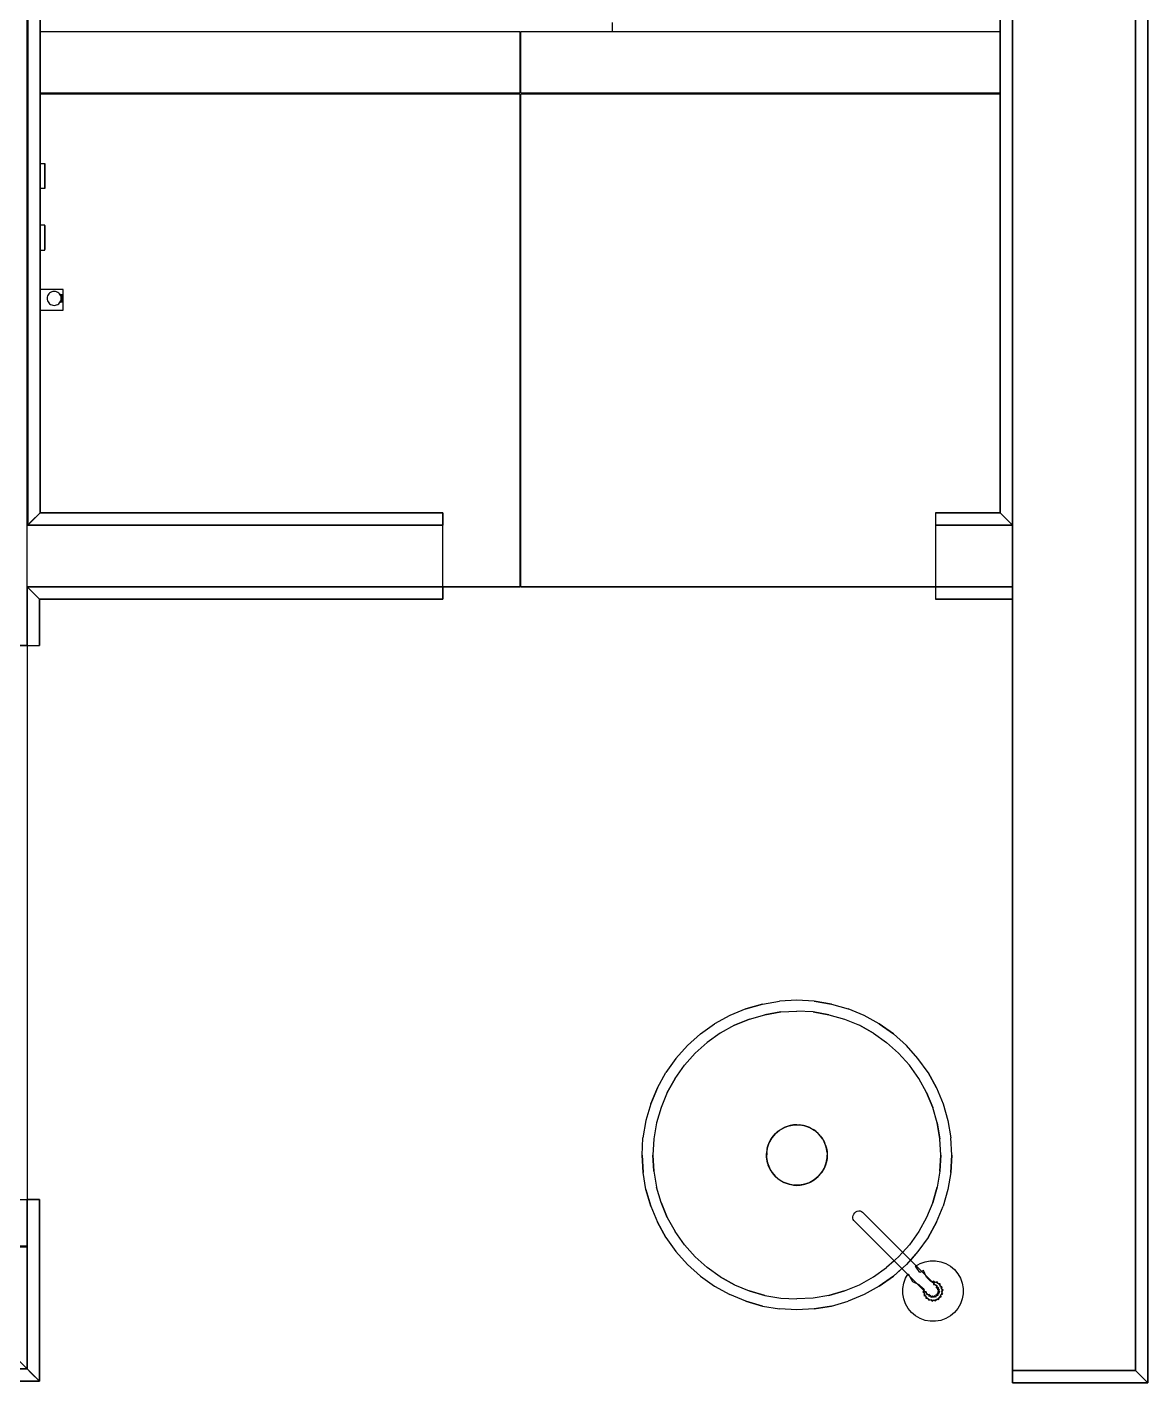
# Model space of a CAD drawing. Header units: metres. Extents: x 62 to 334, y -352 to -102.
# Drawn here: x 164 to 200.4, y -200.4 to -156.37 of the extents above; entities that cross this region are included whole.
import ezdxf

# ---------------------------------------------------------------- set-up
doc = ezdxf.new("R2010")
doc.units = ezdxf.units.M

msp = doc.modelspace()

# ---------------------------------------------------------------- linework, layer by layer
for p, q in [((164.002, -176.448), (164.002, -135.996)), ((164.022, -172.548), (164.023, -136)), ((164.423, -136), (164.422, -172.148)), ((196.004, -200), (196.004, -136)), ((200.004, -136), (200.004, -200)), ((195.604, -172.148), (195.604, -136.4)), ((196.004, -136.4), (196.004, -172.548)), ((200.004, -200), (200.004, -136.401)), ((200.404, -136.401), (200.404, -200.4)), ((164.003, -137.121), (164.003, -164.889)), ((183.003, -156.224), (183.003, -156.516)), ((164.003, -156.516), (164.023, -156.516)), ((164.423, -156.516), (180.002, -156.516)), ((180.002, -156.516), (180.002, -158.506)), ((180.042, -156.516), (195.604, -156.516)), ((180.042, -158.506), (180.042, -156.516)), ((164.003, -158.506), (164.023, -158.506)), ((164.423, -158.506), (180.002, -158.506)), ((180.002, -158.51), (180.002, -158.506)), ((180.042, -158.506), (195.604, -158.506)), ((180.042, -158.51), (180.042, -158.506)), ((164.023, -158.51), (164.003, -158.51)), ((164.023, -158.546), (164.003, -158.546)), ((180.002, -158.51), (164.423, -158.51)), ((180.002, -158.546), (164.423, -158.546)), ((180.002, -158.546), (180.002, -174.545)), ((195.604, -158.51), (180.042, -158.51)), ((180.042, -174.545), (180.042, -158.546)), ((195.604, -158.546), (180.042, -158.546)), ((183.003, -158.51), (183.003, -158.546)), ((164.002, -160.801), (164.023, -160.801)), ((164.423, -160.801), (164.576, -160.801)), ((164.576, -160.801), (164.576, -160.804)), ((164.576, -160.804), (164.576, -160.815)), ((164.576, -160.815), (164.576, -160.919)), ((164.576, -160.919), (164.576, -160.815)), ((164.576, -160.919), (164.576, -161.099)), ((164.576, -161.099), (164.576, -160.919)), ((164.576, -161.099), (164.576, -161.307)), ((164.576, -161.307), (164.576, -161.099)), ((164.576, -161.307), (164.576, -161.488)), ((164.576, -161.488), (164.576, -161.307)), ((164.576, -161.488), (164.576, -161.602)), ((164.576, -161.575), (164.576, -161.488)), ((164.576, -161.488), (164.576, -161.575)), ((164.576, -161.523), (164.576, -161.592)), ((164.023, -161.606), (164.002, -161.606)), ((164.576, -161.606), (164.423, -161.606)), ((164.576, -161.602), (164.576, -161.606)), ((164.023, -162.804), (164.002, -162.804)), ((164.576, -162.804), (164.423, -162.804)), ((164.576, -162.807), (164.576, -162.804)), ((164.576, -162.817), (164.576, -162.807)), ((164.576, -162.922), (164.576, -162.817)), ((164.576, -162.817), (164.576, -162.922)), ((164.576, -163.491), (164.576, -162.817)), ((164.576, -163.102), (164.576, -162.922)), ((164.576, -162.922), (164.576, -163.102)), ((164.576, -163.102), (164.576, -163.154)), ((164.576, -163.259), (164.576, -163.102)), ((164.576, -163.31), (164.576, -163.102)), ((164.576, -163.102), (164.576, -163.491)), ((164.576, -163.259), (164.576, -163.154)), ((164.576, -163.154), (164.576, -163.259)), ((164.576, -163.31), (164.576, -163.259)), ((164.576, -163.491), (164.576, -163.31)), ((164.576, -163.36), (164.576, -163.31)), ((164.002, -163.609), (164.023, -163.609)), ((164.423, -163.609), (164.576, -163.609)), ((164.576, -163.491), (164.576, -163.36)), ((164.576, -163.36), (164.576, -163.451)), ((164.576, -163.451), (164.576, -163.36)), ((164.576, -163.451), (164.576, -163.491)), ((164.576, -163.491), (164.576, -163.525)), ((164.576, -163.605), (164.576, -163.491)), ((164.576, -163.525), (164.576, -163.578)), ((164.576, -163.595), (164.576, -163.525)), ((164.576, -163.525), (164.576, -163.578)), ((164.576, -163.578), (164.576, -163.595)), ((164.576, -163.609), (164.576, -163.605)), ((164.023, -164.889), (164.002, -164.889)), ((165.178, -164.889), (164.423, -164.889)), ((164.668, -165.101), (164.657, -165.139)), ((164.684, -165.065), (164.668, -165.101)), ((164.707, -165.033), (164.684, -165.065)), ((164.734, -165.006), (164.707, -165.033)), ((164.766, -164.984), (164.734, -165.006)), ((164.801, -164.967), (164.766, -164.984)), ((164.84, -164.956), (164.801, -164.967)), ((164.881, -164.952), (164.84, -164.956)), ((164.922, -164.956), (164.881, -164.952)), ((164.96, -164.967), (164.922, -164.956)), ((164.996, -164.984), (164.96, -164.967)), ((165.027, -165.006), (164.996, -164.984)), ((165.055, -165.033), (165.027, -165.006)), ((165.077, -165.065), (165.055, -165.033)), ((165.094, -165.101), (165.077, -165.065)), ((165.14, -165.067), (165.082, -165.058)), ((165.082, -165.058), (165.082, -165.106)), ((165.082, -165.106), (165.14, -165.097)), ((165.105, -165.139), (165.094, -165.101)), ((165.14, -165.097), (165.14, -165.067)), ((165.178, -165.559), (165.178, -164.889)), ((164.657, -165.139), (164.653, -165.18)), ((164.653, -165.18), (164.657, -165.221)), ((164.657, -165.221), (164.668, -165.259)), ((164.668, -165.259), (164.684, -165.295)), ((164.684, -165.295), (164.707, -165.326)), ((164.707, -165.326), (164.734, -165.354)), ((164.734, -165.354), (164.766, -165.376)), ((164.766, -165.376), (164.801, -165.393)), ((164.801, -165.393), (164.84, -165.404)), ((164.84, -165.404), (164.881, -165.407)), ((164.881, -165.407), (164.922, -165.404)), ((164.922, -165.404), (164.96, -165.393)), ((164.96, -165.393), (164.996, -165.376)), ((164.996, -165.376), (165.027, -165.354)), ((165.027, -165.354), (165.055, -165.326)), ((165.055, -165.326), (165.077, -165.295)), ((165.077, -165.295), (165.094, -165.259)), ((165.14, -165.263), (165.082, -165.254)), ((165.082, -165.254), (165.082, -165.301)), ((165.082, -165.301), (165.14, -165.293)), ((165.094, -165.122), (165.094, -165.169)), ((165.153, -165.13), (165.094, -165.122)), ((165.094, -165.169), (165.153, -165.16)), ((165.153, -165.196), (165.094, -165.188)), ((165.094, -165.188), (165.094, -165.235)), ((165.094, -165.259), (165.105, -165.221)), ((165.094, -165.235), (165.153, -165.227)), ((165.108, -165.18), (165.105, -165.139)), ((165.105, -165.221), (165.108, -165.18)), ((165.14, -165.293), (165.14, -165.263)), ((165.153, -165.16), (165.153, -165.13)), ((165.153, -165.227), (165.153, -165.196)), ((164.002, -165.559), (164.023, -165.559)), ((164.003, -165.559), (164.003, -172.548)), ((164.423, -165.559), (165.178, -165.559)), ((164.422, -172.148), (164.022, -172.548)), ((164.022, -172.548), (164.422, -172.148)), ((164.422, -172.148), (177.504, -172.148)), ((177.504, -172.148), (177.504, -172.548)), ((193.504, -172.148), (195.604, -172.148)), ((193.504, -172.148), (193.504, -172.548)), ((196.004, -172.548), (195.604, -172.148)), ((195.604, -172.148), (196.004, -172.548)), ((164.002, -174.548), (164.002, -172.548)), ((164.002, -172.548), (177.504, -172.548)), ((177.504, -172.548), (164.022, -172.548)), ((177.504, -174.548), (177.504, -172.548)), ((193.504, -172.548), (196.002, -172.548)), ((193.504, -172.548), (193.504, -174.548)), ((196.004, -172.548), (193.504, -172.548)), ((196.002, -172.548), (196.002, -174.548)), ((177.504, -174.548), (164.002, -174.548)), ((164.002, -174.548), (164.002, -174.548)), ((164.402, -174.948), (164.002, -174.548)), ((164.002, -174.548), (177.504, -174.548)), ((164.002, -176.448), (164.002, -174.548)), ((164.002, -174.548), (164.402, -174.948)), ((177.504, -174.545), (180.002, -174.545)), ((193.504, -174.548), (177.504, -174.548)), ((177.504, -174.548), (177.504, -174.948)), ((180.002, -174.548), (180.002, -174.545)), ((180.042, -174.548), (180.042, -174.545)), ((180.042, -174.545), (193.504, -174.545)), ((180.042, -174.545), (180.042, -174.548)), ((196.002, -174.548), (193.504, -174.548)), ((193.504, -174.548), (196.004, -174.548)), ((193.504, -174.548), (193.504, -174.948)), ((196.002, -174.545), (196.004, -174.545)), ((196.004, -174.548), (196.002, -174.548)), ((196.003, -174.546), (196.003, -174.548)), ((196.004, -174.548), (196.004, -174.948)), ((177.504, -174.948), (164.402, -174.948)), ((164.402, -174.948), (164.402, -176.448)), ((196.004, -174.948), (193.504, -174.948)), ((164.002, -176.448), (162.002, -176.448)), ((164.002, -176.448), (164.402, -176.448)), ((164.003, -176.448), (164.003, -194.448)), ((164.402, -176.448), (164.402, -176.448)), ((187.884, -188.097), (188.44, -188.002)), ((187.884, -188.097), (188.44, -188.002)), ((189.003, -187.97), (188.44, -188.002)), ((189.003, -187.97), (188.44, -188.002)), ((189.567, -188.002), (189.003, -187.97)), ((189.567, -188.002), (189.003, -187.97)), ((189.567, -188.002), (190.123, -188.097)), ((190.123, -188.097), (189.567, -188.002)), ((187.343, -188.253), (186.821, -188.469)), ((187.343, -188.253), (186.821, -188.469)), ((187.343, -188.253), (187.884, -188.097)), ((187.884, -188.097), (187.343, -188.253)), ((187.46, -188.588), (187.963, -188.443)), ((187.46, -188.588), (187.963, -188.443)), ((187.963, -188.443), (188.48, -188.354)), ((188.48, -188.354), (187.963, -188.443)), ((188.48, -188.354), (189.003, -188.325)), ((188.48, -188.354), (189.003, -188.325)), ((189.527, -188.355), (189.003, -188.325)), ((189.527, -188.355), (189.003, -188.325)), ((190.044, -188.443), (189.527, -188.355)), ((189.527, -188.355), (190.044, -188.443)), ((190.044, -188.443), (190.548, -188.587)), ((190.044, -188.443), (190.548, -188.587)), ((190.123, -188.097), (190.665, -188.252)), ((190.123, -188.097), (190.665, -188.252)), ((191.186, -188.469), (190.665, -188.252)), ((191.186, -188.469), (190.665, -188.252)), ((185.868, -189.068), (186.327, -188.741)), ((185.868, -189.068), (186.327, -188.741)), ((186.821, -188.469), (186.327, -188.741)), ((186.821, -188.469), (186.327, -188.741)), ((186.975, -188.788), (186.516, -189.041)), ((186.975, -188.788), (186.516, -189.041)), ((186.975, -188.788), (187.46, -188.588)), ((187.46, -188.588), (186.975, -188.788)), ((190.548, -188.587), (191.032, -188.788)), ((190.548, -188.587), (191.032, -188.788)), ((191.032, -188.788), (191.491, -189.042)), ((191.491, -189.042), (191.032, -188.788)), ((191.679, -188.742), (191.186, -188.469)), ((191.679, -188.742), (191.186, -188.469)), ((191.679, -188.742), (192.14, -189.068)), ((192.14, -189.068), (191.679, -188.742)), ((185.447, -189.444), (185.868, -189.068)), ((185.868, -189.068), (185.447, -189.444)), ((186.516, -189.041), (186.089, -189.345)), ((186.516, -189.041), (186.089, -189.345)), ((191.491, -189.042), (191.918, -189.345)), ((191.491, -189.042), (191.918, -189.345)), ((192.14, -189.068), (192.56, -189.443)), ((192.14, -189.068), (192.56, -189.443)), ((185.447, -189.444), (185.071, -189.864)), ((185.447, -189.444), (185.071, -189.864)), ((185.349, -190.085), (185.698, -189.695)), ((185.349, -190.085), (185.698, -189.695)), ((186.089, -189.345), (185.698, -189.695)), ((185.698, -189.695), (186.089, -189.345)), ((192.309, -189.694), (191.918, -189.345)), ((192.309, -189.694), (191.918, -189.345)), ((192.658, -190.085), (192.309, -189.694)), ((192.658, -190.085), (192.309, -189.694)), ((192.936, -189.864), (192.56, -189.443)), ((192.936, -189.864), (192.56, -189.443)), ((185.071, -189.864), (184.744, -190.324)), ((185.071, -189.864), (184.744, -190.324)), ((185.045, -190.513), (185.349, -190.085)), ((185.045, -190.513), (185.349, -190.085)), ((192.962, -190.513), (192.658, -190.085)), ((192.962, -190.513), (192.658, -190.085)), ((193.262, -190.324), (192.936, -189.864)), ((193.262, -190.324), (192.936, -189.864)), ((184.472, -190.818), (184.744, -190.324)), ((184.472, -190.818), (184.744, -190.324)), ((184.792, -190.972), (185.045, -190.513)), ((185.045, -190.513), (184.792, -190.972)), ((193.215, -190.972), (192.962, -190.513)), ((193.215, -190.972), (192.962, -190.513)), ((193.262, -190.324), (193.535, -190.818)), ((193.535, -190.818), (193.262, -190.324)), ((184.257, -191.339), (184.472, -190.818)), ((184.472, -190.818), (184.257, -191.339)), ((184.792, -190.972), (184.591, -191.456)), ((184.792, -190.972), (184.591, -191.456)), ((193.215, -190.972), (193.416, -191.456)), ((193.416, -191.456), (193.215, -190.972)), ((193.535, -190.818), (193.751, -191.339)), ((193.535, -190.818), (193.751, -191.339)), ((184.257, -191.339), (184.1, -191.881)), ((184.257, -191.339), (184.1, -191.881)), ((184.591, -191.456), (184.446, -191.96)), ((184.591, -191.456), (184.446, -191.96)), ((193.561, -191.96), (193.416, -191.456)), ((193.561, -191.96), (193.416, -191.456)), ((193.751, -191.339), (193.907, -191.881)), ((193.751, -191.339), (193.907, -191.881)), ((184.1, -191.881), (184.005, -192.437)), ((184.1, -191.881), (184.005, -192.437)), ((184.446, -191.96), (184.358, -192.477)), ((184.446, -191.96), (184.358, -192.477)), ((193.649, -192.477), (193.561, -191.96)), ((193.561, -191.96), (193.649, -192.477)), ((193.907, -191.881), (194.001, -192.437)), ((193.907, -191.881), (194.001, -192.437)), ((188.169, -192.476), (188.233, -192.386)), ((188.233, -192.386), (188.169, -192.476)), ((188.307, -192.304), (188.197, -192.435)), ((188.307, -192.304), (188.197, -192.435)), ((188.233, -192.386), (188.307, -192.304)), ((188.233, -192.386), (188.307, -192.304)), ((188.307, -192.304), (188.439, -192.193)), ((188.307, -192.304), (188.439, -192.193)), ((188.307, -192.304), (188.389, -192.23)), ((188.307, -192.304), (188.389, -192.23)), ((188.389, -192.23), (188.479, -192.166)), ((188.389, -192.23), (188.479, -192.166)), ((188.439, -192.193), (188.587, -192.108)), ((188.439, -192.193), (188.587, -192.108)), ((188.479, -192.166), (188.576, -192.112)), ((188.576, -192.112), (188.479, -192.166)), ((188.576, -192.112), (188.678, -192.07)), ((188.576, -192.112), (188.678, -192.07)), ((188.749, -192.049), (188.587, -192.108)), ((188.749, -192.049), (188.587, -192.108)), ((188.678, -192.07), (188.784, -192.039)), ((188.678, -192.07), (188.784, -192.039)), ((188.918, -192.019), (188.749, -192.049)), ((188.749, -192.049), (188.918, -192.019)), ((188.893, -192.021), (188.784, -192.039)), ((188.893, -192.021), (188.784, -192.039)), ((188.893, -192.021), (189.004, -192.015)), ((189.004, -192.015), (188.893, -192.021)), ((188.918, -192.019), (189.089, -192.019)), ((188.918, -192.019), (189.089, -192.019)), ((189.004, -192.015), (189.114, -192.021)), ((189.004, -192.015), (189.114, -192.021)), ((189.258, -192.049), (189.089, -192.019)), ((189.258, -192.049), (189.089, -192.019)), ((189.114, -192.021), (189.223, -192.039)), ((189.114, -192.021), (189.223, -192.039)), ((189.329, -192.07), (189.223, -192.039)), ((189.329, -192.07), (189.223, -192.039)), ((189.42, -192.107), (189.258, -192.049)), ((189.258, -192.049), (189.42, -192.107)), ((189.329, -192.07), (189.431, -192.112)), ((189.431, -192.112), (189.329, -192.07)), ((189.42, -192.107), (189.568, -192.193)), ((189.42, -192.107), (189.568, -192.193)), ((189.431, -192.112), (189.528, -192.166)), ((189.431, -192.112), (189.528, -192.166)), ((189.618, -192.23), (189.528, -192.166)), ((189.618, -192.23), (189.528, -192.166)), ((189.7, -192.304), (189.568, -192.193)), ((189.7, -192.304), (189.568, -192.193)), ((189.7, -192.304), (189.618, -192.23)), ((189.7, -192.304), (189.618, -192.23)), ((189.774, -192.386), (189.7, -192.304)), ((189.774, -192.386), (189.7, -192.304)), ((189.81, -192.435), (189.7, -192.304)), ((189.7, -192.304), (189.81, -192.435)), ((189.774, -192.386), (189.838, -192.476)), ((189.838, -192.476), (189.774, -192.386)), ((183.974, -193), (184.005, -192.437)), ((183.974, -193), (184.005, -192.437)), ((184.358, -192.477), (184.329, -193)), ((184.358, -192.477), (184.329, -193)), ((188.023, -192.914), (188.052, -192.745)), ((188.023, -192.914), (188.052, -192.745)), ((188.043, -192.781), (188.024, -192.89)), ((188.043, -192.781), (188.024, -192.89)), ((188.043, -192.781), (188.074, -192.675)), ((188.074, -192.675), (188.043, -192.781)), ((188.052, -192.745), (188.111, -192.584)), ((188.052, -192.745), (188.111, -192.584)), ((188.074, -192.675), (188.116, -192.573)), ((188.074, -192.675), (188.116, -192.573)), ((188.197, -192.435), (188.111, -192.584)), ((188.197, -192.435), (188.111, -192.584)), ((188.116, -192.573), (188.169, -192.476)), ((188.116, -192.573), (188.169, -192.476)), ((189.81, -192.435), (189.896, -192.584)), ((189.81, -192.435), (189.896, -192.584)), ((189.838, -192.476), (189.891, -192.573)), ((189.838, -192.476), (189.891, -192.573)), ((189.934, -192.675), (189.891, -192.573)), ((189.934, -192.675), (189.891, -192.573)), ((189.955, -192.745), (189.896, -192.584)), ((189.955, -192.745), (189.896, -192.584)), ((189.934, -192.675), (189.964, -192.781)), ((189.964, -192.781), (189.934, -192.675)), ((189.985, -192.914), (189.955, -192.745)), ((189.955, -192.745), (189.985, -192.914)), ((189.964, -192.781), (189.983, -192.89)), ((189.964, -192.781), (189.983, -192.89)), ((193.678, -193), (193.649, -192.477)), ((193.678, -193), (193.649, -192.477)), ((194.033, -193), (194.001, -192.437)), ((194.033, -193), (194.001, -192.437)), ((184.006, -193.563), (183.974, -193)), ((183.974, -193), (184.006, -193.563)), ((184.329, -193), (184.359, -193.523)), ((184.359, -193.523), (184.329, -193)), ((188.018, -193), (188.024, -192.89)), ((188.018, -193), (188.024, -192.89)), ((188.025, -193.11), (188.018, -193)), ((188.025, -193.11), (188.018, -193)), ((188.023, -192.914), (188.022, -193.086)), ((188.022, -193.086), (188.023, -192.914)), ((188.022, -193.086), (188.052, -193.255)), ((188.022, -193.086), (188.052, -193.255)), ((188.025, -193.11), (188.043, -193.219)), ((188.043, -193.219), (188.025, -193.11)), ((188.043, -193.219), (188.073, -193.326)), ((188.043, -193.219), (188.073, -193.326)), ((188.052, -193.255), (188.111, -193.416)), ((188.111, -193.416), (188.052, -193.255)), ((189.896, -193.416), (189.955, -193.255)), ((189.955, -193.255), (189.896, -193.416)), ((189.964, -193.219), (189.934, -193.325)), ((189.964, -193.219), (189.934, -193.325)), ((189.955, -193.255), (189.985, -193.086)), ((189.955, -193.255), (189.985, -193.086)), ((189.983, -193.11), (189.964, -193.219)), ((189.983, -193.11), (189.964, -193.219)), ((189.983, -192.89), (189.989, -193)), ((189.983, -192.89), (189.989, -193)), ((189.989, -193), (189.983, -193.11)), ((189.983, -193.11), (189.989, -193)), ((189.985, -192.914), (189.985, -193.086)), ((189.985, -192.914), (189.985, -193.086)), ((193.678, -193), (193.649, -193.524)), ((193.649, -193.524), (193.678, -193)), ((194.033, -193), (194.002, -193.563)), ((194.002, -193.563), (194.033, -193)), ((184.1, -194.119), (184.006, -193.563)), ((184.1, -194.119), (184.006, -193.563)), ((184.359, -193.523), (184.446, -194.04)), ((184.359, -193.523), (184.446, -194.04)), ((188.116, -193.428), (188.073, -193.326)), ((188.116, -193.428), (188.073, -193.326)), ((188.197, -193.565), (188.111, -193.416)), ((188.197, -193.565), (188.111, -193.416)), ((188.116, -193.428), (188.169, -193.524)), ((188.169, -193.524), (188.116, -193.428)), ((188.169, -193.524), (188.233, -193.614)), ((188.169, -193.524), (188.233, -193.614)), ((188.197, -193.565), (188.307, -193.697)), ((188.307, -193.697), (188.197, -193.565)), ((188.307, -193.697), (188.233, -193.614)), ((188.307, -193.697), (188.233, -193.614)), ((188.307, -193.697), (188.389, -193.77)), ((188.307, -193.697), (188.389, -193.77)), ((188.307, -193.697), (188.439, -193.807)), ((188.307, -193.697), (188.439, -193.807)), ((189.569, -193.807), (189.7, -193.696)), ((189.7, -193.696), (189.569, -193.807)), ((189.7, -193.696), (189.618, -193.77)), ((189.7, -193.696), (189.618, -193.77)), ((189.7, -193.696), (189.81, -193.565)), ((189.7, -193.696), (189.81, -193.565)), ((189.7, -193.696), (189.774, -193.614)), ((189.7, -193.696), (189.774, -193.614)), ((189.774, -193.614), (189.838, -193.524)), ((189.774, -193.614), (189.838, -193.524)), ((189.896, -193.416), (189.81, -193.565)), ((189.896, -193.416), (189.81, -193.565)), ((189.838, -193.524), (189.891, -193.428)), ((189.838, -193.524), (189.891, -193.428)), ((189.934, -193.325), (189.891, -193.428)), ((189.934, -193.325), (189.891, -193.428)), ((193.649, -193.524), (193.561, -194.04)), ((193.649, -193.524), (193.561, -194.04)), ((194.002, -193.563), (193.907, -194.119)), ((194.002, -193.563), (193.907, -194.119)), ((184.256, -194.661), (184.1, -194.119)), ((184.1, -194.119), (184.256, -194.661)), ((184.591, -194.544), (184.446, -194.04)), ((184.591, -194.544), (184.446, -194.04)), ((188.479, -193.834), (188.389, -193.77)), ((188.479, -193.834), (188.389, -193.77)), ((188.439, -193.807), (188.587, -193.893)), ((188.439, -193.807), (188.587, -193.893)), ((188.576, -193.888), (188.479, -193.834)), ((188.479, -193.834), (188.576, -193.888)), ((188.678, -193.93), (188.576, -193.888)), ((188.678, -193.93), (188.576, -193.888)), ((188.587, -193.893), (188.749, -193.951)), ((188.749, -193.951), (188.587, -193.893)), ((188.784, -193.961), (188.678, -193.93)), ((188.784, -193.961), (188.678, -193.93)), ((188.749, -193.951), (188.918, -193.981)), ((188.749, -193.951), (188.918, -193.981)), ((188.893, -193.979), (188.784, -193.961)), ((188.893, -193.979), (188.784, -193.961)), ((189.004, -193.985), (188.893, -193.979)), ((188.893, -193.979), (189.004, -193.985)), ((189.089, -193.981), (188.918, -193.981)), ((189.089, -193.981), (188.918, -193.981)), ((189.004, -193.985), (189.114, -193.979)), ((189.004, -193.985), (189.114, -193.979)), ((189.089, -193.981), (189.259, -193.951)), ((189.259, -193.951), (189.089, -193.981)), ((189.223, -193.961), (189.114, -193.979)), ((189.114, -193.979), (189.223, -193.961)), ((189.329, -193.93), (189.223, -193.961)), ((189.329, -193.93), (189.223, -193.961)), ((189.259, -193.951), (189.42, -193.893)), ((189.259, -193.951), (189.42, -193.893)), ((189.431, -193.888), (189.329, -193.93)), ((189.431, -193.888), (189.329, -193.93)), ((189.569, -193.807), (189.42, -193.893)), ((189.569, -193.807), (189.42, -193.893)), ((189.528, -193.834), (189.431, -193.888)), ((189.528, -193.834), (189.431, -193.888)), ((189.618, -193.77), (189.528, -193.834)), ((189.618, -193.77), (189.528, -193.834)), ((193.561, -194.04), (193.416, -194.544)), ((193.416, -194.544), (193.561, -194.04)), ((193.907, -194.119), (193.751, -194.661)), ((193.907, -194.119), (193.751, -194.661)), ((162.002, -194.448), (164.002, -194.448)), ((164.002, -195.99), (164.002, -194.448)), ((164.002, -194.448), (164.402, -194.448)), ((164.002, -199.948), (164.002, -194.448)), ((164.402, -194.448), (164.402, -200.348)), ((164.402, -194.448), (164.402, -194.448)), ((164.402, -194.448), (164.402, -200.348)), ((184.792, -195.028), (184.591, -194.544)), ((184.591, -194.544), (184.792, -195.028)), ((193.416, -194.544), (193.215, -195.028)), ((193.416, -194.544), (193.215, -195.028)), ((184.256, -194.661), (184.472, -195.182)), ((184.256, -194.661), (184.472, -195.182)), ((184.792, -195.028), (185.046, -195.487)), ((184.792, -195.028), (185.046, -195.487)), ((190.819, -195.008), (190.83, -194.963)), ((190.82, -195.053), (190.819, -195.008)), ((190.83, -194.963), (190.852, -194.919)), ((190.852, -194.919), (190.884, -194.88)), ((190.884, -194.88), (190.923, -194.849)), ((190.923, -194.849), (190.966, -194.827)), ((190.966, -194.827), (191.012, -194.816)), ((191.012, -194.816), (191.056, -194.817)), ((191.056, -194.817), (191.097, -194.83)), ((191.097, -194.83), (191.13, -194.853)), ((191.13, -194.853), (193.56, -197.283)), ((193.215, -195.028), (192.962, -195.487)), ((193.215, -195.028), (192.962, -195.487)), ((193.535, -195.182), (193.751, -194.661)), ((193.535, -195.182), (193.751, -194.661)), ((184.745, -195.676), (184.472, -195.182)), ((184.472, -195.182), (184.745, -195.676)), ((185.349, -195.915), (185.046, -195.487)), ((185.349, -195.915), (185.046, -195.487)), ((190.833, -195.093), (190.82, -195.053)), ((190.857, -195.127), (190.833, -195.093)), ((193.269, -197.539), (190.857, -195.127)), ((192.962, -195.487), (192.658, -195.915)), ((192.962, -195.487), (192.658, -195.915)), ((193.535, -195.182), (193.263, -195.676)), ((193.263, -195.676), (193.535, -195.182)), ((184.745, -195.676), (185.071, -196.136)), ((184.745, -195.676), (185.071, -196.136)), ((185.349, -195.915), (185.698, -196.306)), ((185.698, -196.306), (185.349, -195.915)), ((192.309, -196.305), (192.658, -195.915)), ((192.438, -196.161), (192.658, -195.915)), ((193.263, -195.676), (192.936, -196.136)), ((193.263, -195.676), (192.936, -196.136)), ((162.002, -195.948), (164.002, -195.948)), ((164.002, -195.99), (162.002, -195.99)), ((164.002, -195.948), (164.002, -199.948)), ((185.447, -196.557), (185.071, -196.136)), ((185.447, -196.557), (185.071, -196.136)), ((185.698, -196.306), (186.089, -196.655)), ((185.698, -196.306), (186.089, -196.655)), ((191.918, -196.655), (192.309, -196.305)), ((192.936, -196.136), (192.56, -196.556)), ((192.936, -196.136), (192.689, -196.412)), ((196.004, -195.997), (196.004, -195.997)), ((196.004, -199.997), (196.004, -195.997)), ((185.447, -196.557), (185.868, -196.932)), ((185.868, -196.932), (185.447, -196.557)), ((186.517, -196.958), (186.089, -196.655)), ((186.517, -196.958), (186.089, -196.655)), ((191.491, -196.959), (191.918, -196.655)), ((191.491, -196.959), (191.918, -196.655)), ((192.165, -196.434), (191.918, -196.655)), ((192.139, -196.932), (192.56, -196.556)), ((192.139, -196.932), (192.416, -196.685)), ((192.859, -196.614), (193.007, -196.527)), ((193, -196.816), (192.859, -196.614)), ((193.112, -196.752), (193, -196.816)), ((193.007, -196.527), (193.168, -196.468)), ((193.211, -196.964), (193.112, -196.752)), ((193.168, -196.468), (193.337, -196.438)), ((193.337, -196.438), (193.509, -196.438)), ((193.509, -196.438), (193.678, -196.468)), ((193.678, -196.468), (193.839, -196.527)), ((193.839, -196.527), (193.988, -196.613)), ((193.988, -196.613), (194.119, -196.723)), ((194.119, -196.723), (194.23, -196.854)), ((185.868, -196.932), (186.328, -197.258)), ((185.868, -196.932), (186.328, -197.258)), ((186.517, -196.958), (186.975, -197.212)), ((186.975, -197.212), (186.517, -196.958)), ((186.975, -197.212), (187.459, -197.413)), ((186.975, -197.212), (187.459, -197.413)), ((190.547, -197.412), (191.032, -197.212)), ((190.547, -197.412), (191.032, -197.212)), ((191.032, -197.212), (191.491, -196.959)), ((191.032, -197.212), (191.491, -196.959)), ((192.139, -196.932), (191.68, -197.259)), ((191.68, -197.259), (192.139, -196.932)), ((192.442, -197.334), (192.472, -197.164)), ((192.472, -197.164), (192.53, -197.003)), ((192.53, -197.003), (192.616, -196.855)), ((192.616, -196.855), (192.619, -196.856)), ((192.619, -196.856), (192.755, -197.108)), ((192.755, -197.108), (192.968, -197.207)), ((192.968, -197.207), (193.106, -197.334)), ((193.338, -197.102), (193.211, -196.964)), ((193.398, -197.134), (193.338, -197.102)), ((193.397, -197.125), (193.397, -197.127)), ((193.449, -197.125), (193.397, -197.125)), ((193.397, -197.127), (193.448, -197.129)), ((193.452, -197.092), (193.398, -197.134)), ((193.448, -197.129), (193.442, -197.201)), ((193.442, -197.201), (193.48, -197.207)), ((193.499, -197.134), (193.449, -197.125)), ((193.497, -197.142), (193.452, -197.092)), ((193.48, -197.207), (193.516, -197.22)), ((193.562, -197.122), (193.497, -197.142)), ((193.548, -197.152), (193.499, -197.134)), ((193.516, -197.22), (193.549, -197.239)), ((193.549, -197.239), (193.531, -197.311)), ((193.592, -197.177), (193.548, -197.152)), ((193.587, -197.185), (193.562, -197.122)), ((193.655, -197.187), (193.587, -197.185)), ((193.632, -197.21), (193.592, -197.177)), ((193.665, -197.25), (193.632, -197.21)), ((193.658, -197.255), (193.655, -197.187)), ((193.691, -197.295), (193.665, -197.25)), ((194.23, -196.854), (194.315, -197.003)), ((194.315, -197.003), (194.374, -197.164)), ((194.374, -197.164), (194.404, -197.334)), ((186.328, -197.258), (186.821, -197.532)), ((186.328, -197.258), (186.821, -197.532)), ((187.342, -197.748), (186.821, -197.532)), ((187.342, -197.748), (186.821, -197.532)), ((187.963, -197.558), (187.459, -197.413)), ((187.459, -197.413), (187.963, -197.558)), ((187.963, -197.558), (188.48, -197.645)), ((187.963, -197.558), (188.48, -197.645)), ((188.48, -197.645), (189.004, -197.675)), ((188.48, -197.645), (189.004, -197.675)), ((189.527, -197.646), (189.004, -197.675)), ((189.527, -197.646), (189.004, -197.675)), ((190.044, -197.558), (189.527, -197.646)), ((190.044, -197.558), (189.527, -197.646)), ((190.044, -197.558), (190.547, -197.412)), ((190.547, -197.412), (190.044, -197.558)), ((191.186, -197.532), (190.665, -197.747)), ((191.186, -197.532), (190.665, -197.747)), ((191.68, -197.259), (191.186, -197.532)), ((191.68, -197.259), (191.186, -197.532)), ((192.442, -197.505), (192.442, -197.334)), ((192.472, -197.674), (192.442, -197.505)), ((192.53, -197.836), (192.472, -197.674)), ((193.137, -197.394), (193.096, -197.448)), ((193.096, -197.448), (193.146, -197.494)), ((193.106, -197.334), (193.137, -197.394)), ((193.146, -197.494), (193.125, -197.558)), ((193.125, -197.558), (193.188, -197.584)), ((193.13, -197.394), (193.129, -197.445)), ((193.129, -197.445), (193.137, -197.496)), ((193.133, -197.394), (193.13, -197.394)), ((193.133, -197.445), (193.133, -197.394)), ((193.204, -197.439), (193.133, -197.445)), ((193.137, -197.496), (193.155, -197.544)), ((193.155, -197.544), (193.181, -197.589)), ((193.181, -197.589), (193.214, -197.628)), ((193.188, -197.584), (193.191, -197.651)), ((193.191, -197.651), (193.258, -197.654)), ((193.211, -197.476), (193.204, -197.439)), ((193.224, -197.512), (193.211, -197.476)), ((193.214, -197.628), (193.253, -197.661)), ((193.243, -197.545), (193.224, -197.512)), ((193.314, -197.528), (193.243, -197.545)), ((193.253, -197.661), (193.298, -197.687)), ((193.258, -197.654), (193.284, -197.717)), ((193.286, -197.556), (193.269, -197.539)), ((193.326, -197.587), (193.286, -197.556)), ((193.297, -197.599), (193.314, -197.528)), ((193.358, -197.558), (193.297, -197.599)), ((193.298, -197.687), (193.346, -197.705)), ((193.373, -197.606), (193.326, -197.587)), ((193.366, -197.631), (193.358, -197.558)), ((193.41, -197.572), (193.366, -197.631)), ((193.423, -197.613), (193.373, -197.606)), ((193.442, -197.638), (193.41, -197.572)), ((193.473, -197.606), (193.423, -197.613)), ((193.463, -197.568), (193.442, -197.638)), ((193.516, -197.618), (193.463, -197.568)), ((193.519, -197.587), (193.473, -197.606)), ((193.499, -197.705), (193.548, -197.687)), ((193.508, -197.736), (193.544, -197.679)), ((193.511, -197.545), (193.516, -197.618)), ((193.578, -197.575), (193.511, -197.545)), ((193.56, -197.556), (193.519, -197.587)), ((193.531, -197.311), (193.603, -197.293)), ((193.544, -197.679), (193.611, -197.688)), ((193.548, -197.687), (193.592, -197.661)), ((193.549, -197.507), (193.578, -197.575)), ((193.622, -197.512), (193.549, -197.507)), ((193.56, -197.283), (193.59, -197.323)), ((193.59, -197.516), (193.56, -197.556)), ((193.603, -197.293), (193.562, -197.355)), ((193.562, -197.355), (193.635, -197.363)), ((193.642, -197.439), (193.571, -197.459)), ((193.571, -197.459), (193.622, -197.512)), ((193.635, -197.363), (193.576, -197.406)), ((193.576, -197.406), (193.642, -197.439)), ((193.59, -197.323), (193.61, -197.369)), ((193.61, -197.469), (193.59, -197.516)), ((193.592, -197.661), (193.632, -197.628)), ((193.61, -197.369), (193.616, -197.419)), ((193.616, -197.419), (193.61, -197.469)), ((193.611, -197.688), (193.626, -197.622)), ((193.626, -197.622), (193.692, -197.608)), ((193.632, -197.628), (193.665, -197.589)), ((193.72, -197.281), (193.658, -197.255)), ((193.665, -197.589), (193.691, -197.544)), ((193.683, -197.541), (193.74, -197.504)), ((193.692, -197.608), (193.683, -197.541)), ((193.708, -197.343), (193.691, -197.295)), ((193.691, -197.544), (193.708, -197.496)), ((193.7, -197.345), (193.72, -197.281)), ((193.75, -197.391), (193.7, -197.345)), ((193.717, -197.394), (193.708, -197.343)), ((193.708, -197.444), (193.75, -197.391)), ((193.74, -197.504), (193.708, -197.444)), ((193.708, -197.496), (193.717, -197.445)), ((193.717, -197.445), (193.717, -197.394)), ((194.374, -197.674), (194.316, -197.836)), ((194.404, -197.505), (194.374, -197.674)), ((194.404, -197.334), (194.404, -197.505)), ((162.002, -197.948), (164.002, -199.948)), ((164.002, -199.948), (162.002, -197.948)), ((187.884, -197.904), (187.342, -197.748)), ((187.342, -197.748), (187.884, -197.904)), ((187.884, -197.904), (188.44, -197.998)), ((187.884, -197.904), (188.44, -197.998)), ((189.004, -198.03), (188.44, -197.998)), ((189.004, -198.03), (188.44, -197.998)), ((189.567, -197.999), (189.004, -198.03)), ((189.567, -197.999), (189.004, -198.03)), ((190.123, -197.904), (189.567, -197.999)), ((189.567, -197.999), (190.123, -197.904)), ((190.123, -197.904), (190.665, -197.747)), ((190.123, -197.904), (190.665, -197.747)), ((192.616, -197.984), (192.53, -197.836)), ((192.727, -198.116), (192.616, -197.984)), ((192.858, -198.226), (192.727, -198.116)), ((193.284, -197.717), (193.349, -197.696)), ((193.346, -197.705), (193.397, -197.714)), ((193.349, -197.696), (193.394, -197.746)), ((193.394, -197.746), (193.448, -197.705)), ((193.397, -197.714), (193.449, -197.714)), ((193.448, -197.705), (193.508, -197.736)), ((193.449, -197.714), (193.499, -197.705)), ((194.119, -198.116), (193.988, -198.226)), ((194.23, -197.984), (194.119, -198.116)), ((194.316, -197.836), (194.23, -197.984)), ((193.007, -198.312), (192.858, -198.226)), ((193.168, -198.371), (193.007, -198.312)), ((193.337, -198.4), (193.168, -198.371)), ((193.509, -198.401), (193.337, -198.4)), ((193.678, -198.371), (193.509, -198.401)), ((193.839, -198.312), (193.678, -198.371)), ((193.988, -198.226), (193.839, -198.312)), ((102.002, -199.948), (164.002, -199.948)), ((164.002, -199.948), (139.985, -199.948)), ((164.002, -199.948), (164.402, -200.348)), ((164.402, -200.348), (164.002, -199.948)), ((196.004, -199.997), (196.004, -199.997)), ((196.004, -200), (196.004, -200)), ((200.004, -200), (196.004, -200)), ((196.004, -200), (196.004, -200)), ((196.004, -200), (196.004, -200.2)), ((196.004, -200), (200.004, -200)), ((196.004, -200.4), (196.004, -200)), ((196.004, -200.2), (196.004, -200.4)), ((196.004, -200.2), (196.004, -200.2)), ((200.004, -199.999), (200.004, -200)), ((200.404, -200.4), (200.004, -200)), ((200.004, -200), (200.404, -200.4)), ((164.402, -200.348), (102.002, -200.348)), ((164.402, -200.348), (102.002, -200.348)), ((164.402, -200.348), (164.402, -200.348)), ((164.402, -200.348), (164.402, -200.348)), ((164.402, -200.348), (164.402, -200.348)), ((196.004, -200.4), (196.004, -200.4)), ((200.404, -200.4), (196.004, -200.4))]:
    msp.add_line(p, q)
for points in [[(175.478, -174.548), (177.504, -174.548), (177.504, -172.848), (177.504, -172.548), (175.478, -172.548), (164.002, -172.548), (164.002, -170.38), (164.002, -135.996), (162.694, -135.996), (162.002, -135.996), (162.002, -170.38), (162.002, -176.448), (162.302, -176.448), (164.002, -176.448), (164.002, -174.548)], [(175.478, -174.548), (177.504, -174.548), (177.504, -172.848), (177.504, -172.548), (175.478, -172.548), (164.002, -172.548), (164.002, -170.38), (164.002, -135.996), (162.694, -135.996), (162.002, -135.996), (162.002, -170.38), (162.002, -176.448), (162.302, -176.448), (164.002, -176.448), (164.002, -174.548)], [(164.023, -146.66), (164.022, -172.548), (164.139, -172.431), (164.422, -172.148), (164.423, -161.605), (164.423, -136), (164.306, -136), (164.023, -136)], [(164.023, -146.66), (164.022, -172.548), (164.139, -172.431), (164.422, -172.148), (164.423, -161.605), (164.423, -136), (164.306, -136), (164.023, -136)], [(196.004, -163.733), (196.004, -200), (197.737, -200), (200.004, -200), (200.004, -172.267), (200.004, -136), (198.27, -136), (196.004, -136)], [(196.004, -163.733), (196.004, -200), (197.737, -200), (200.004, -200), (200.004, -172.267), (200.004, -136), (198.27, -136), (196.004, -136)], [(196.004, -162.005), (196.004, -136.4), (195.887, -136.4), (195.604, -136.4), (195.604, -146.827), (195.604, -172.148), (195.72, -172.265), (196.004, -172.548)], [(196.004, -162.005), (196.004, -136.4), (195.887, -136.4), (195.604, -136.4), (195.604, -146.827), (195.604, -172.148), (195.72, -172.265), (196.004, -172.548)], [(200.404, -136.401), (200.155, -136.401), (200.004, -136.401), (200.004, -180.226), (200.004, -199.583), (200.004, -200), (200.282, -200.278), (200.404, -200.4), (200.404, -199.704), (200.404, -180.226)], [(200.404, -136.401), (200.155, -136.401), (200.004, -136.401), (200.004, -180.226), (200.004, -199.583), (200.004, -200), (200.282, -200.278), (200.404, -200.4), (200.404, -199.704), (200.404, -180.226)], [(164.139, -172.431), (164.022, -172.548), (175.481, -172.548), (177.504, -172.548), (177.504, -172.488), (177.504, -172.148), (175.541, -172.148), (164.422, -172.148)], [(164.139, -172.431), (164.022, -172.548), (175.481, -172.548), (177.504, -172.548), (177.504, -172.488), (177.504, -172.148), (175.541, -172.148), (164.422, -172.148)], [(193.504, -172.548), (193.879, -172.548), (196.004, -172.548), (195.72, -172.265), (195.604, -172.148), (193.819, -172.148), (193.504, -172.148), (193.504, -172.488)], [(193.504, -172.548), (193.879, -172.548), (196.004, -172.548), (195.72, -172.265), (195.604, -172.148), (193.819, -172.148), (193.504, -172.148), (193.504, -172.488)], [(193.504, -174.548), (193.878, -174.548), (196.002, -174.548), (196.002, -173.364), (196.002, -172.548), (193.878, -172.548), (193.504, -172.548), (193.504, -174.248)], [(193.504, -174.548), (193.878, -174.548), (196.002, -174.548), (196.002, -173.364), (196.002, -172.548), (193.878, -172.548), (193.504, -172.548), (193.504, -174.248)], [(164.002, -176.448), (164.339, -176.448), (164.402, -176.448), (164.402, -176.211), (164.402, -174.948), (164.124, -174.67), (164.002, -174.548), (164.002, -176.148)], [(164.277, -174.823), (164.402, -174.948), (175.538, -174.948), (177.504, -174.948), (177.504, -174.888), (177.504, -174.548), (175.478, -174.548), (164.002, -174.548)], [(164.002, -176.448), (164.339, -176.448), (164.402, -176.448), (164.402, -176.211), (164.402, -174.948), (164.124, -174.67), (164.002, -174.548), (164.002, -176.148)], [(164.277, -174.823), (164.402, -174.948), (175.538, -174.948), (177.504, -174.948), (177.504, -174.888), (177.504, -174.548), (175.478, -174.548), (164.002, -174.548)], [(193.504, -174.948), (193.879, -174.948), (196.004, -174.948), (196.004, -174.673), (196.004, -174.548), (193.879, -174.548), (193.504, -174.548), (193.504, -174.888)], [(193.504, -174.948), (193.879, -174.948), (196.004, -174.948), (196.004, -174.673), (196.004, -174.548), (193.879, -174.548), (193.504, -174.548), (193.504, -174.888)], [(164.339, -194.448), (164.002, -194.448), (164.002, -195.317), (164.002, -199.948), (164.28, -200.227), (164.402, -200.348), (164.402, -195.38), (164.402, -194.448)], [(164.339, -194.448), (164.002, -194.448), (164.002, -195.317), (164.002, -199.948), (164.28, -200.227), (164.402, -200.348), (164.402, -195.38), (164.402, -194.448)], [(102.002, -199.948), (102.002, -200.226), (102.002, -200.348), (145.411, -200.348), (164.402, -200.348), (164.124, -200.07), (164.002, -199.948), (120.872, -199.948)], [(102.002, -199.948), (102.002, -200.226), (102.002, -200.348), (145.411, -200.348), (164.402, -200.348), (164.124, -200.07), (164.002, -199.948), (120.872, -199.948)], [(200.404, -200.4), (200.125, -200.122), (200.004, -200), (197.221, -200), (196.004, -200), (196.004, -200.278), (196.004, -200.4), (199.064, -200.4)], [(200.404, -200.4), (200.125, -200.122), (200.004, -200), (197.221, -200), (196.004, -200), (196.004, -200.278), (196.004, -200.4), (199.064, -200.4)]]:
    msp.add_lwpolyline(points, close=True)

doc.saveas('drawing.dxf')
